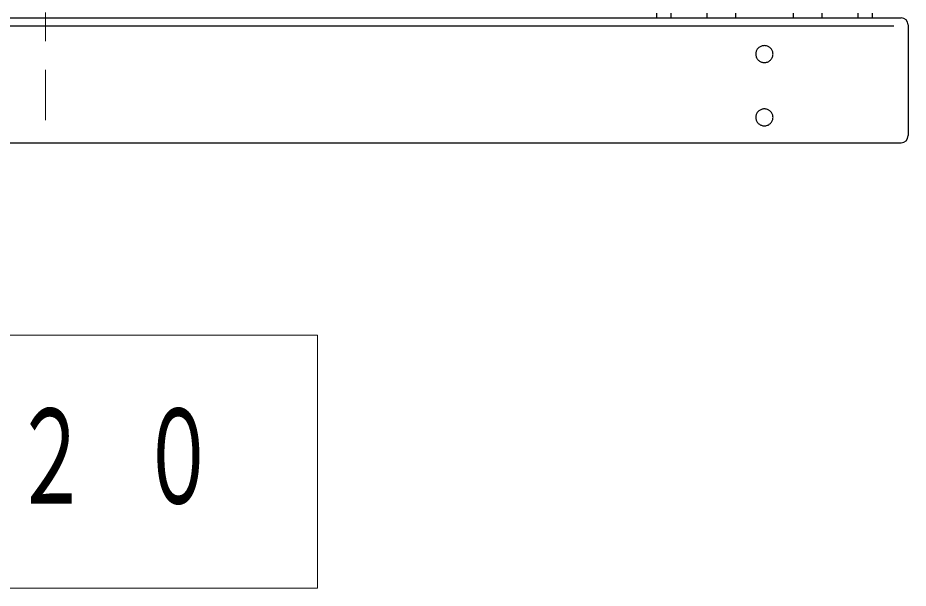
# Model space of a CAD drawing. Units: millimetres on the paper, scale 1:20. Extents: x -365 to 0, y 0 to 257.
# Drawn here: x -242.8 to -211.85, y 178.05 to 197.88 of the extents above; entities that cross this region are included whole.
import ezdxf

# ---------------------------------------------------------------- set-up
doc = ezdxf.new("R2010")
doc.units = ezdxf.units.MM
doc.linetypes.add('USER2', pattern=[6, 3, -1, 1, -1])
doc.layers.add('LY_1', color=7, linetype='Continuous', lineweight=25)
doc.styles.add('ＭＳ ゴシック', font='')
doc.styles.get('ＭＳ ゴシック').set_extended_font_data('MS Gothic')

msp = doc.modelspace()

# ---------------------------------------------------------------- linework, layer by layer
at = {"layer": 'LY_1', "linetype": 'USER2', "lineweight": 13}
msp.add_line((-241.846, 226.071), (-241.846, 194.321), dxfattribs=at)
at = {"layer": 'LY_1'}
for p, q in [((-270.846, 197.885), (-240.846, 197.885)), ((-240.846, 197.885), (-212.096, 197.885)), ((-220.596, 198.041), (-220.596, 197.885)), ((-220.096, 198.041), (-220.096, 197.885)), ((-218.846, 198.041), (-218.846, 197.885)), ((-217.846, 198.041), (-217.846, 197.885)), ((-215.846, 198.041), (-215.846, 197.885)), ((-214.846, 198.041), (-214.846, 197.885)), ((-213.596, 198.041), (-213.596, 197.885)), ((-213.096, 198.041), (-213.096, 197.885)), ((-270.846, 197.602), (-240.846, 197.602)), ((-240.846, 197.602), (-212.346, 197.602)), ((-211.846, 197.635), (-211.846, 193.787)), ((-301.596, 193.537), (-212.096, 193.537))]:
    msp.add_line(p, q, dxfattribs=at)
at = {"layer": 'LY_1', "lineweight": 13}
for p, q in [((-232.382, 186.852), (-280.182, 186.852)), ((-232.382, 178.052), (-232.382, 186.852)), ((-280.182, 178.052), (-232.382, 178.052))]:
    msp.add_line(p, q, dxfattribs=at)
at = {"layer": 'LY_1'}
for points in [[(-216.546, 196.623), (-216.547, 196.649), (-216.55, 196.674), (-216.556, 196.699), (-216.564, 196.724), (-216.574, 196.747), (-216.586, 196.77), (-216.6, 196.792), (-216.616, 196.812), (-216.634, 196.831), (-216.653, 196.848), (-216.674, 196.864), (-216.696, 196.878), (-216.719, 196.889), (-216.743, 196.899), (-216.768, 196.907), (-216.794, 196.912), (-216.82, 196.916), (-216.846, 196.917), (-216.872, 196.916), (-216.898, 196.912), (-216.924, 196.907), (-216.949, 196.899), (-216.973, 196.889), (-216.996, 196.878), (-217.018, 196.864), (-217.039, 196.848), (-217.058, 196.831), (-217.076, 196.812), (-217.092, 196.792), (-217.106, 196.77), (-217.118, 196.747), (-217.128, 196.724), (-217.136, 196.699), (-217.141, 196.674), (-217.145, 196.649), (-217.146, 196.623), (-217.145, 196.598), (-217.141, 196.572), (-217.136, 196.547), (-217.128, 196.523), (-217.118, 196.499), (-217.106, 196.477), (-217.092, 196.455), (-217.076, 196.435), (-217.058, 196.416), (-217.039, 196.399), (-217.018, 196.383), (-216.996, 196.369), (-216.973, 196.357), (-216.949, 196.348), (-216.924, 196.34), (-216.898, 196.334), (-216.872, 196.331), (-216.846, 196.33), (-216.82, 196.331), (-216.794, 196.334), (-216.768, 196.34), (-216.743, 196.348), (-216.719, 196.357), (-216.696, 196.369), (-216.674, 196.383), (-216.653, 196.399), (-216.634, 196.416), (-216.616, 196.435), (-216.6, 196.455), (-216.586, 196.477), (-216.574, 196.499), (-216.564, 196.523), (-216.556, 196.547), (-216.55, 196.572), (-216.547, 196.598)], [(-216.546, 194.423), (-216.547, 194.448), (-216.55, 194.474), (-216.556, 194.499), (-216.564, 194.523), (-216.574, 194.547), (-216.586, 194.569), (-216.6, 194.591), (-216.616, 194.611), (-216.634, 194.63), (-216.653, 194.647), (-216.674, 194.663), (-216.696, 194.677), (-216.719, 194.689), (-216.743, 194.698), (-216.768, 194.706), (-216.794, 194.712), (-216.82, 194.715), (-216.846, 194.716), (-216.872, 194.715), (-216.898, 194.712), (-216.924, 194.706), (-216.949, 194.698), (-216.973, 194.689), (-216.996, 194.677), (-217.018, 194.663), (-217.039, 194.647), (-217.058, 194.63), (-217.076, 194.611), (-217.092, 194.591), (-217.106, 194.569), (-217.118, 194.547), (-217.128, 194.523), (-217.136, 194.499), (-217.141, 194.474), (-217.145, 194.448), (-217.146, 194.423), (-217.145, 194.397), (-217.141, 194.372), (-217.136, 194.347), (-217.128, 194.322), (-217.118, 194.299), (-217.106, 194.276), (-217.092, 194.254), (-217.076, 194.234), (-217.058, 194.215), (-217.039, 194.198), (-217.018, 194.182), (-216.996, 194.168), (-216.973, 194.157), (-216.949, 194.147), (-216.924, 194.139), (-216.898, 194.134), (-216.872, 194.13), (-216.846, 194.129), (-216.82, 194.13), (-216.794, 194.134), (-216.768, 194.139), (-216.743, 194.147), (-216.719, 194.157), (-216.696, 194.168), (-216.674, 194.182), (-216.653, 194.198), (-216.634, 194.215), (-216.616, 194.234), (-216.6, 194.254), (-216.586, 194.276), (-216.574, 194.299), (-216.564, 194.322), (-216.556, 194.347), (-216.55, 194.372), (-216.547, 194.397)]]:
    msp.add_lwpolyline(points, close=True, dxfattribs=at)
for centre, start, end in [((-212.096, 197.635), 0, 90), ((-212.096, 193.787), 270, 0)]:
    msp.add_arc(centre, 0.25, start, end, dxfattribs=at)

# ---------------------------------------------------------------- texts
at = {"layer": 'LY_1', "insert": (-256.282, 182.452), "char_height": 3.299, "attachment_point": 5, "style": 'ＭＳ ゴシック'}
msp.add_mtext('\\T1.64;\\W0.6;平面図\u3000Ｓ＝１／２０', dxfattribs=at)

doc.saveas('drawing.dxf')
